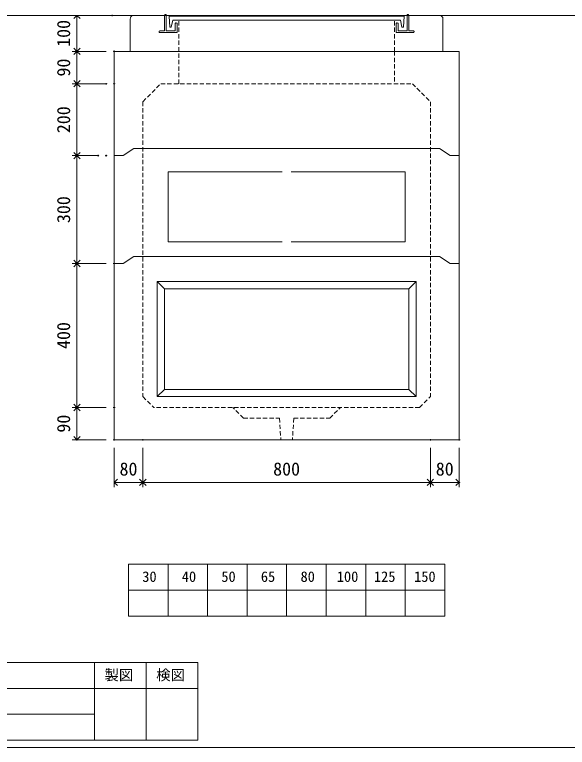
# Model space of a CAD drawing. Units: millimetres, scale not verified. Extents: x -4890 to 18490, y -2283 to 2283.
# Drawn here: x 308 to 1847, y -1992 to 45 of the extents above; entities that cross this region are included whole.
import ezdxf
from ezdxf.enums import TextEntityAlignment as Align

# ---------------------------------------------------------------- set-up
doc = ezdxf.new("R2010")
doc.units = ezdxf.units.MM
doc.header["$LTSCALE"] = 10
doc.header["$PDMODE"] = 32
doc.header["$PDSIZE"] = 2
doc.linetypes.add('DASHED1', pattern=[1.8, 1.2, -0.6])
doc.linetypes.add('USER2', pattern=[50.8, 31.75, -6.35, 6.35, -6.35])
doc.layers.add('0-1_Defpoints', color=7, linetype='Continuous')
for name, color, linetype, lineweight in [('0-2_waku', 7, 'Continuous', 18), ('0-3_gaikei', 7, 'Continuous', 18), ('0-4_kakure', 7, 'DASHED1', 5), ('0-5_sunpou', 7, 'Continuous', 5), ('0-9_uchigawa', 6, 'Continuous', 18), ('0-B_futa', 3, 'Continuous', 18), ('0-C_GL', 4, 'Continuous', 18), ('0-E_文字１', 7, 'Continuous', 18), ('1-3_uchigawa2', 6, 'USER2', 18)]:
    doc.layers.add(name, color=color, linetype=linetype, lineweight=lineweight)
doc.styles.add('ＭＳ ゴシック', font='')
doc.styles.get('ＭＳ ゴシック').set_extended_font_data('MS Gothic')

# ---------------------------------------------------------------- blocks, each defined once
blk = doc.blocks.new('_Open90')
at = {"layer": '0-5_sunpou'}
blk.add_line((0, 0), (-1, 0), dxfattribs=at)
blk.add_lwpolyline([(-0.5, 0.5), (0, 0), (-0.5, -0.5)], dxfattribs=at)
blk = doc.blocks.new('D55')
at = {"layer": '0-1_Defpoints'}
for p in [(2026.77, 2264.36), (1928.83, 2164.36), (2032.32, 2164.36)]:
    blk.add_point(p, dxfattribs=at)
at = {"layer": '0-5_sunpou'}
for p, q in [((2004.77, 2264.36), (1915.83, 2264.36)), ((1928.83, 2246.36), (1928.83, 2182.36)), ((2010.32, 2164.36), (1915.83, 2164.36))]:
    blk.add_line(p, q, dxfattribs=at)
at = {"layer": '0-5_sunpou', "xscale": 18, "yscale": 18}
for p, rotation in [((1928.83, 2264.36), 90), ((1928.83, 2164.36), 270)]:
    blk.add_blockref('_Open90', p, dxfattribs=dict(at, rotation=rotation))
at = {"layer": '0-5_sunpou', "style": 'ＭＳ ゴシック'}
blk.add_text('100', height=36.66, rotation=90, dxfattribs=at).set_placement((1920.83, 2176.86), align=Align.BOTTOM_LEFT)
blk = doc.blocks.new('D74')
at = {"layer": '0-1_Defpoints'}
for p in [(2032.32, 1574.36), (1928.83, 1174.36), (2032.32, 1174.36)]:
    blk.add_point(p, dxfattribs=at)
at = {"layer": '0-5_sunpou'}
for p, q in [((2010.32, 1574.36), (1915.83, 1574.36)), ((1928.83, 1556.36), (1928.83, 1192.36)), ((2010.32, 1174.36), (1915.83, 1174.36))]:
    blk.add_line(p, q, dxfattribs=at)
at = {"layer": '0-5_sunpou', "xscale": 18, "yscale": 18}
for p, rotation in [((1928.83, 1574.36), 90), ((1928.83, 1174.36), 270)]:
    blk.add_blockref('_Open90', p, dxfattribs=dict(at, rotation=rotation))
at = {"layer": '0-5_sunpou', "style": 'ＭＳ ゴシック'}
blk.add_text('400', height=36.66, rotation=90, dxfattribs=at).set_placement((1920.83, 1336.86), align=Align.BOTTOM_LEFT)
blk = doc.blocks.new('D75')
at = {"layer": '0-1_Defpoints'}
for p in [(2032.32, 1174.36), (1928.83, 1084.36), (2032.32, 1084.36)]:
    blk.add_point(p, dxfattribs=at)
at = {"layer": '0-5_sunpou'}
for p, q in [((2010.32, 1174.36), (1915.83, 1174.36)), ((1928.83, 1156.36), (1928.83, 1102.36)), ((2010.32, 1084.36), (1915.83, 1084.36))]:
    blk.add_line(p, q, dxfattribs=at)
at = {"layer": '0-5_sunpou', "xscale": 18, "yscale": 18}
for p, rotation in [((1928.83, 1174.36), 90), ((1928.83, 1084.36), 270)]:
    blk.add_blockref('_Open90', p, dxfattribs=dict(at, rotation=rotation))
at = {"layer": '0-5_sunpou', "style": 'ＭＳ ゴシック'}
blk.add_text('90', height=36.66, rotation=90, dxfattribs=at).set_placement((1920.83, 1104.36), align=Align.BOTTOM_LEFT)
blk = doc.blocks.new('D76')
at = {"layer": '0-1_Defpoints'}
for p in [(2032.32, 1084.36), (2112.32, 1084.36), (2112.32, 965.97)]:
    blk.add_point(p, dxfattribs=at)
at = {"layer": '0-5_sunpou'}
for p, q in [((2032.32, 1062.36), (2032.32, 952.97)), ((2112.32, 1062.36), (2112.32, 952.97)), ((2050.32, 965.97), (2094.32, 965.97))]:
    blk.add_line(p, q, dxfattribs=at)
at = {"layer": '0-5_sunpou', "xscale": 18, "yscale": 18, "rotation": 180}
blk.add_blockref('_Open90', (2032.32, 965.97), dxfattribs=at)
at = {"layer": '0-5_sunpou', "xscale": 18, "yscale": 18}
blk.add_blockref('_Open90', (2112.32, 965.97), dxfattribs=at)
at = {"layer": '0-5_sunpou', "style": 'ＭＳ ゴシック'}
blk.add_text('80', height=36.66, dxfattribs=at).set_placement((2047.32, 973.97), align=Align.BOTTOM_LEFT)
blk = doc.blocks.new('D77')
at = {"layer": '0-1_Defpoints'}
for p in [(2112.32, 1084.36), (2912.32, 1084.36), (2912.32, 965.97)]:
    blk.add_point(p, dxfattribs=at)
at = {"layer": '0-5_sunpou'}
for p, q in [((2112.32, 1062.36), (2112.32, 952.97)), ((2912.32, 1062.36), (2912.32, 952.97)), ((2130.32, 965.97), (2894.32, 965.97))]:
    blk.add_line(p, q, dxfattribs=at)
at = {"layer": '0-5_sunpou', "xscale": 18, "yscale": 18, "rotation": 180}
blk.add_blockref('_Open90', (2112.32, 965.97), dxfattribs=at)
at = {"layer": '0-5_sunpou', "xscale": 18, "yscale": 18}
blk.add_blockref('_Open90', (2912.32, 965.97), dxfattribs=at)
at = {"layer": '0-5_sunpou', "style": 'ＭＳ ゴシック'}
blk.add_text('800', height=36.66, dxfattribs=at).set_placement((2474.82, 973.97), align=Align.BOTTOM_LEFT)
blk = doc.blocks.new('D78')
at = {"layer": '0-1_Defpoints'}
for p in [(2912.32, 1084.36), (2992.32, 1084.36), (2992.32, 965.97)]:
    blk.add_point(p, dxfattribs=at)
at = {"layer": '0-5_sunpou'}
for p, q in [((2912.32, 1062.36), (2912.32, 952.97)), ((2992.32, 1062.36), (2992.32, 952.97)), ((2930.32, 965.97), (2974.32, 965.97))]:
    blk.add_line(p, q, dxfattribs=at)
at = {"layer": '0-5_sunpou', "xscale": 18, "yscale": 18, "rotation": 180}
blk.add_blockref('_Open90', (2912.32, 965.97), dxfattribs=at)
at = {"layer": '0-5_sunpou', "xscale": 18, "yscale": 18}
blk.add_blockref('_Open90', (2992.32, 965.97), dxfattribs=at)
at = {"layer": '0-5_sunpou', "style": 'ＭＳ ゴシック'}
blk.add_text('80', height=36.66, dxfattribs=at).set_placement((2927.32, 973.97), align=Align.BOTTOM_LEFT)
blk = doc.blocks.new('D79')
at = {"layer": '0-1_Defpoints'}
for p in [(2026.77, 2264.36), (1928.83, 2164.36), (2032.32, 2164.36)]:
    blk.add_point(p, dxfattribs=at)
at = {"layer": '0-5_sunpou'}
for p, q in [((2004.77, 2264.36), (1915.83, 2264.36)), ((1928.83, 2246.36), (1928.83, 2182.36)), ((2010.32, 2164.36), (1915.83, 2164.36))]:
    blk.add_line(p, q, dxfattribs=at)
at = {"layer": '0-5_sunpou', "xscale": 18, "yscale": 18}
for p, rotation in [((1928.83, 2264.36), 90), ((1928.83, 2164.36), 270)]:
    blk.add_blockref('_Open90', p, dxfattribs=dict(at, rotation=rotation))
at = {"layer": '0-5_sunpou', "style": 'ＭＳ ゴシック'}
blk.add_text('100', height=36.66, rotation=90, dxfattribs=at).set_placement((1920.83, 2176.86), align=Align.BOTTOM_LEFT)
blk = doc.blocks.new('D80')
at = {"layer": '0-1_Defpoints'}
for p in [(2032.32, 2164.36), (1928.83, 2074.36), (2032.32, 2074.36)]:
    blk.add_point(p, dxfattribs=at)
at = {"layer": '0-5_sunpou'}
for p, q in [((2010.32, 2164.36), (1915.83, 2164.36)), ((1928.83, 2146.36), (1928.83, 2092.36)), ((2010.32, 2074.36), (1915.83, 2074.36))]:
    blk.add_line(p, q, dxfattribs=at)
at = {"layer": '0-5_sunpou', "xscale": 18, "yscale": 18}
for p, rotation in [((1928.83, 2164.36), 90), ((1928.83, 2074.36), 270)]:
    blk.add_blockref('_Open90', p, dxfattribs=dict(at, rotation=rotation))
at = {"layer": '0-5_sunpou', "style": 'ＭＳ ゴシック'}
blk.add_text('90', height=36.66, rotation=90, dxfattribs=at).set_placement((1920.83, 2094.36), align=Align.BOTTOM_LEFT)
blk = doc.blocks.new('D81')
at = {"layer": '0-1_Defpoints'}
for p in [(2010.32, 1874.36), (1928.83, 1574.36), (2032.32, 1574.36)]:
    blk.add_point(p, dxfattribs=at)
at = {"layer": '0-5_sunpou'}
for p, q in [((1988.32, 1874.36), (1915.83, 1874.36)), ((1928.83, 1856.36), (1928.83, 1592.36)), ((2010.32, 1574.36), (1915.83, 1574.36))]:
    blk.add_line(p, q, dxfattribs=at)
at = {"layer": '0-5_sunpou', "xscale": 18, "yscale": 18}
for p, rotation in [((1928.83, 1874.36), 90), ((1928.83, 1574.36), 270)]:
    blk.add_blockref('_Open90', p, dxfattribs=dict(at, rotation=rotation))
at = {"layer": '0-5_sunpou', "style": 'ＭＳ ゴシック'}
blk.add_text('300', height=36.66, rotation=90, dxfattribs=at).set_placement((1920.83, 1686.86), align=Align.BOTTOM_LEFT)
blk = doc.blocks.new('D82')
at = {"layer": '0-1_Defpoints'}
for p in [(2010.32, 2074.36), (1928.83, 1874.36), (1988.32, 1874.36)]:
    blk.add_point(p, dxfattribs=at)
at = {"layer": '0-5_sunpou'}
for p, q in [((1988.32, 2074.36), (1915.83, 2074.36)), ((1928.83, 2056.36), (1928.83, 1892.36)), ((1966.32, 1874.36), (1915.83, 1874.36))]:
    blk.add_line(p, q, dxfattribs=at)
at = {"layer": '0-5_sunpou', "xscale": 18, "yscale": 18}
for p, rotation in [((1928.83, 2074.36), 90), ((1928.83, 1874.36), 270)]:
    blk.add_blockref('_Open90', p, dxfattribs=dict(at, rotation=rotation))
at = {"layer": '0-5_sunpou', "style": 'ＭＳ ゴシック'}
blk.add_text('200', height=36.66, rotation=90, dxfattribs=at).set_placement((1920.83, 1936.86), align=Align.BOTTOM_LEFT)

msp = doc.modelspace()

# ---------------------------------------------------------------- linework, layer by layer
at = {"layer": '0-2_waku'}
for p, q in [((625.32, -1482.68), (625.32, -1626.68)), ((625.32, -1482.68), (625.32, -1626.68)), ((625.32, -1482.68), (625.32, -1626.68)), ((625.32, -1482.68), (625.32, -1626.68)), ((625.32, -1482.68), (1505.32, -1482.68)), ((735.32, -1482.68), (735.32, -1626.68)), ((845.32, -1482.68), (845.32, -1626.68)), ((845.32, -1482.68), (845.32, -1626.68)), ((955.32, -1482.68), (955.32, -1626.68)), ((1065.32, -1482.68), (1065.32, -1626.68)), ((1175.32, -1482.68), (1175.32, -1626.68)), ((1285.32, -1482.68), (1285.32, -1626.68)), ((1395.32, -1482.68), (1395.32, -1626.68)), ((1505.32, -1482.68), (1505.32, -1626.68)), ((625.32, -1554.68), (1505.32, -1554.68)), ((625.32, -1626.68), (1505.32, -1626.68)), ((-1209.68, -1755.68), (818.32, -1755.68)), ((530.32, -1755.68), (530.32, -1971.68)), ((530.32, -1755.68), (530.32, -1971.68)), ((674.32, -1755.68), (674.32, -1971.68)), ((818.32, -1755.68), (818.32, -1971.68)), ((-1209.68, -1827.68), (818.32, -1827.68)), ((-1209.68, -1899.68), (530.32, -1899.68)), ((-1209.68, -1971.68), (818.32, -1971.68)), ((-1229.68, -1991.68), (4890.32, -1991.68)), ((-1229.68, -1991.68), (4890.32, -1991.68))]:
    msp.add_line(p, q, dxfattribs=at)
at = {"layer": '0-3_gaikei'}
for p, q in [((640.32, 43.32), (725.31, 43.32)), ((640.32, 43.32), (725.31, 43.32)), ((1405.32, 43.32), (1490.32, 43.32)), ((1405.32, 43.32), (1490.32, 43.32)), ((630.32, -56.68), (630.32, 33.32)), ((630.32, -56.68), (630.32, 33.32)), ((1500.32, -56.68), (1500.32, 33.32)), ((1500.32, -56.68), (1500.32, 33.32)), ((585.32, -56.68), (585.32, -1136.68)), ((630.32, -56.68), (740.32, -56.68)), ((630.32, -56.68), (740.32, -56.68)), ((665.32, -56.68), (1465.32, -56.68)), ((665.32, -56.68), (1465.32, -56.68)), ((1500.32, -56.68), (1390.32, -56.68)), ((1500.32, -56.68), (1390.32, -56.68)), ((1545.32, -56.68), (1545.32, -1136.68)), ((610.32, -346.68), (640.32, -326.68)), ((610.32, -346.68), (640.32, -326.68)), ((640.32, -326.68), (1490.32, -326.68)), ((1490.32, -326.68), (1520.32, -346.68)), ((1490.32, -326.68), (1520.32, -346.68)), ((610.32, -346.68), (585.32, -346.68)), ((610.32, -346.68), (585.32, -346.68)), ((610.32, -346.68), (585.32, -346.68)), ((1520.32, -346.68), (1545.32, -346.68)), ((1520.32, -346.68), (1545.32, -346.68)), ((610.32, -646.68), (640.32, -626.68)), ((610.32, -646.68), (640.32, -626.68)), ((640.32, -626.68), (1490.32, -626.68)), ((1490.32, -626.68), (1520.32, -646.68)), ((1490.32, -626.68), (1520.32, -646.68)), ((610.32, -646.68), (585.32, -646.68)), ((610.32, -646.68), (585.32, -646.68)), ((1520.32, -646.68), (1545.32, -646.68)), ((1520.32, -646.68), (1545.32, -646.68)), ((1545.32, -646.68), (1545.32, -1136.68)), ((1545.32, -1136.68), (585.32, -1136.68)), ((585.32, -1136.68), (665.32, -1136.68))]:
    msp.add_line(p, q, dxfattribs=at)
msp.add_lwpolyline([(715.32, -56.68), (585.32, -56.68), (1545.32, -56.68)], dxfattribs=at)
msp.add_lwpolyline([(715.32, -56.68), (585.32, -56.68), (1545.32, -56.68)], dxfattribs=at)
for centre, radius, start, end in [((639.74, 33.9), 9.44, 86.47383, 183.52617), ((639.74, 33.9), 9.44, 86.47383, 183.52617), ((1490.65, 33.65), 9.68, 358.04251, 91.95749), ((1490.65, 33.65), 9.68, 358.04251, 91.95749)]:
    msp.add_arc(centre, radius, start, end, dxfattribs=at)
at = {"layer": '0-4_kakure'}
for p, q in [((765.32, -56.68), (765.32, 29.82)), ((765.32, -56.68), (765.32, 29.82)), ((1365.32, -56.68), (1365.32, 29.82)), ((1365.32, -56.68), (1365.32, 29.82)), ((765.32, -146.68), (765.32, -56.68)), ((1365.32, -56.68), (1365.32, -146.68)), ((665.32, -196.68), (715.32, -146.68)), ((715.32, -146.68), (1415.32, -146.68)), ((715.32, -146.68), (1415.32, -146.68)), ((715.32, -146.68), (1415.32, -146.68)), ((1415.32, -146.68), (1465.32, -196.68)), ((665.32, -196.68), (665.32, -1016.68)), ((1465.32, -196.68), (1465.32, -1016.68)), ((665.32, -1016.68), (695.32, -1046.68)), ((1435.32, -1046.68), (1465.32, -1016.68)), ((1435.32, -1046.68), (695.32, -1046.68)), ((945.32, -1076.68), (915.32, -1046.68)), ((945.32, -1076.68), (915.32, -1046.68)), ((1185.32, -1076.68), (1215.32, -1046.68)), ((1185.32, -1076.68), (1215.32, -1046.68)), ((945.32, -1076.68), (1045.32, -1076.68)), ((945.32, -1076.68), (1045.32, -1076.68)), ((1045.32, -1076.68), (1049.32, -1136.68)), ((1045.32, -1076.68), (1049.32, -1136.68)), ((1085.32, -1076.68), (1081.32, -1136.68)), ((1085.32, -1076.68), (1081.32, -1136.68)), ((1085.32, -1076.68), (1185.32, -1076.68)), ((1085.32, -1076.68), (1185.32, -1076.68))]:
    msp.add_line(p, q, dxfattribs=at)
at = {"layer": '0-9_uchigawa'}
for p, q in [((705.32, -696.68), (725.32, -716.68)), ((705.32, -696.68), (705.32, -996.68)), ((705.32, -696.68), (1425.32, -696.68)), ((705.32, -696.68), (705.32, -1016.61)), ((705.32, -696.68), (725.32, -716.68)), ((1425.32, -696.68), (1405.32, -716.68)), ((1425.32, -696.68), (1425.32, -1016.61)), ((725.32, -716.68), (725.32, -976.68)), ((725.32, -716.68), (725.32, -976.68)), ((725.32, -716.68), (725.32, -976.68)), ((725.32, -716.68), (725.32, -976.68)), ((725.32, -716.68), (725.32, -996.61)), ((1405.32, -996.61), (1405.32, -716.68)), ((705.32, -1016.61), (725.32, -996.61)), ((725.32, -996.61), (1405.32, -996.61)), ((1425.32, -1016.61), (1405.32, -996.61)), ((705.32, -1016.61), (1425.32, -1016.61)), ((725.32, -1016.61), (1425.32, -1016.61))]:
    msp.add_line(p, q, dxfattribs=at)
for points in [[(705.32, -696.68), (725.32, -716.68), (725.32, -976.68)], [(705.32, -696.68), (725.32, -716.68), (1405.32, -716.68)]]:
    msp.add_lwpolyline(points, dxfattribs=at)
at = {"layer": '0-B_futa'}
for p, q in [((725.31, 43.32), (725.31, 0.32)), ((725.31, 43.32), (725.31, 0.32)), ((727.31, 45.32), (730.31, 45.32)), ((727.31, 45.32), (730.31, 45.32)), ((730.31, 45.32), (730.31, 0.32)), ((730.31, 45.32), (730.31, 0.32)), ((738.13, 40.82), (1392.46, 40.82)), ((738.13, 40.82), (740.62, 10.82)), ((738.13, 40.82), (1392.46, 40.82)), ((738.13, 40.82), (740.62, 10.82)), ((1392.46, 40.82), (1390.21, 10.82)), ((1392.46, 40.82), (1390.21, 10.82)), ((1400.32, 45.32), (1400.32, 0.32)), ((1400.32, 45.32), (1403.32, 45.32)), ((1400.32, 45.32), (1400.32, 0.32)), ((1400.32, 45.32), (1403.32, 45.32)), ((1405.32, 43.32), (1405.32, 0.32)), ((1405.32, 43.32), (1405.32, 0.32)), ((748.65, 29.82), (744.33, 10.82)), ((748.65, 29.82), (744.33, 10.82)), ((748.65, 29.82), (1381.98, 29.82)), ((748.65, 29.82), (1381.98, 29.82)), ((757.31, 22.32), (758.31, 22.32)), ((757.31, 22.32), (758.31, 22.32)), ((1373.32, 22.32), (1372.32, 22.32)), ((1373.32, 22.32), (1372.32, 22.32)), ((1381.98, 29.82), (1386.3, 10.82)), ((1381.98, 29.82), (1386.3, 10.82)), ((712.31, 0.32), (725.31, 0.32)), ((712.31, 0.32), (725.31, 0.32)), ((730.31, 0.32), (755.31, 0.32)), ((730.31, 0.32), (755.31, 0.32)), ((740.62, 10.82), (744.33, 10.82)), ((740.62, 10.82), (744.33, 10.82)), ((755.31, 20.32), (755.31, 0.32)), ((755.31, 20.32), (755.31, 0.32)), ((760.31, 20.32), (760.31, -4.68)), ((760.31, 20.32), (760.31, -4.68)), ((1370.32, 20.32), (1370.32, -4.68)), ((1370.32, 20.32), (1370.32, -4.68)), ((1375.32, 20.32), (1375.32, 0.32)), ((1375.32, 20.32), (1375.32, 0.32)), ((1400.32, 0.32), (1375.32, 0.32)), ((1400.32, 0.32), (1375.32, 0.32)), ((1390.21, 10.82), (1386.3, 10.82)), ((1390.21, 10.82), (1386.3, 10.82)), ((1418.32, 0.32), (1405.32, 0.32)), ((1418.32, 0.32), (1405.32, 0.32)), ((710.31, -1.68), (710.31, -2.68)), ((710.31, -1.68), (710.31, -2.68)), ((760.31, -4.68), (712.31, -4.68)), ((760.31, -4.68), (712.31, -4.68)), ((1370.32, -4.68), (1418.32, -4.68)), ((1370.32, -4.68), (1418.32, -4.68)), ((1420.32, -1.68), (1420.32, -2.68)), ((1420.32, -1.68), (1420.32, -2.68))]:
    msp.add_line(p, q, dxfattribs=at)
for centre, start, end in [((727.31, 43.32), 90, 180), ((727.31, 43.32), 90, 180), ((1403.32, 43.32), 0, 90), ((1403.32, 43.32), 0, 90), ((757.31, 20.32), 90, 180), ((757.31, 20.32), 90, 180), ((758.31, 20.32), 0, 90), ((758.31, 20.32), 0, 90), ((1372.32, 20.32), 90, 180), ((1372.32, 20.32), 90, 180), ((1373.32, 20.32), 0, 90), ((1373.32, 20.32), 0, 90), ((712.31, -1.68), 90, 180), ((712.31, -1.68), 90, 180), ((1418.32, -1.68), 0, 90), ((1418.32, -1.68), 0, 90), ((712.31, -2.68), 180, 270), ((712.31, -2.68), 180, 270), ((1418.32, -2.68), 270, 0), ((1418.32, -2.68), 270, 0)]:
    msp.add_arc(centre, 2, start, end, dxfattribs=at)
at = {"layer": '0-C_GL'}
msp.add_line((-1229.68, 43.32), (4890.32, 43.32), dxfattribs=at)
at = {"layer": '1-3_uchigawa2'}
for p in [(735.32, -391.68), (1395.32, -391.68)]:
    msp.add_line(p, (1065.32, -391.68), dxfattribs=at)
for points in [[(735.32, -391.68), (735.32, -586.68), (1065.32, -586.68)], [(1395.32, -391.68), (1395.32, -586.68), (1065.32, -586.68)]]:
    msp.add_lwpolyline(points, dxfattribs=at)

# ---------------------------------------------------------------- block references
at = {"layer": '0-5_sunpou'}
for name in ['D55', 'D79', 'D80', 'D82', 'D81', 'D74', 'D75', 'D76', 'D77', 'D78']:
    msp.add_blockref(name, (-1447, -2221.05), dxfattribs=at)

# ---------------------------------------------------------------- texts
at = {"layer": '0-E_文字１', "style": 'ＭＳ ゴシック'}
for s, p in [('30', (663.62, -1540.5)), ('40', (773.62, -1540.5)), ('50', (883.62, -1540.5)), ('65', (993.62, -1540.5)), ('80', (1104.03, -1540.5)), ('100', (1204.9, -1540.5)), ('125', (1308.29, -1540.5)), ('150', (1420.05, -1540.5)), ('製図', (558.38, -1813.93)), ('検図', (702.38, -1813.93))]:
    msp.add_text(s, height=29.33, dxfattribs=at).set_placement(p, align=Align.BOTTOM_LEFT)

doc.saveas('drawing.dxf')
